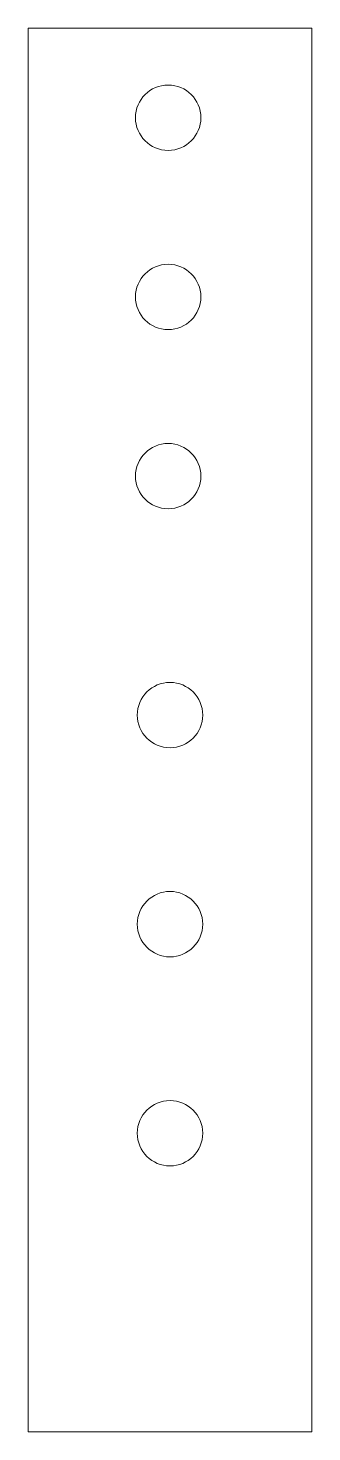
# Model space of a CAD drawing. Header units: inches. Extents: x 2.4 to 7.2, y 1.4 to 24.9.
import ezdxf

# ---------------------------------------------------------------- set-up
doc = ezdxf.new("R2010")
doc.units = ezdxf.units.IN
doc.header["$MEASUREMENT"] = 0
doc.layers.add('S-FSTN', color=2, linetype='Continuous', lineweight=9)

msp = doc.modelspace()

# ---------------------------------------------------------------- linework, layer by layer
at = {"layer": 'S-FSTN'}
for p, q in [((7.172, 24.877), (2.422, 24.877)), ((2.422, 24.877), (2.422, 14.377)), ((7.172, 14.377), (7.172, 24.877)), ((2.422, 14.377), (2.422, 1.377)), ((7.172, 1.377), (7.172, 14.377)), ((2.422, 1.377), (7.172, 1.377))]:
    msp.add_line(p, q, dxfattribs=at)
for centre, start, end in [((4.766, 23.377), 0, 180), ((4.766, 23.377), 180, 0), ((4.766, 20.377), 0, 180), ((4.766, 20.377), 180, 0), ((4.766, 17.377), 0, 180), ((4.766, 17.377), 180, 0), ((4.797, 13.377), 0, 180), ((4.797, 13.377), 180, 0), ((4.797, 9.877), 0, 180), ((4.797, 9.877), 180, 0), ((4.797, 6.377), 0, 180), ((4.797, 6.377), 180, 0)]:
    msp.add_arc(centre, 0.547, start, end, dxfattribs=at)

doc.saveas('drawing.dxf')
